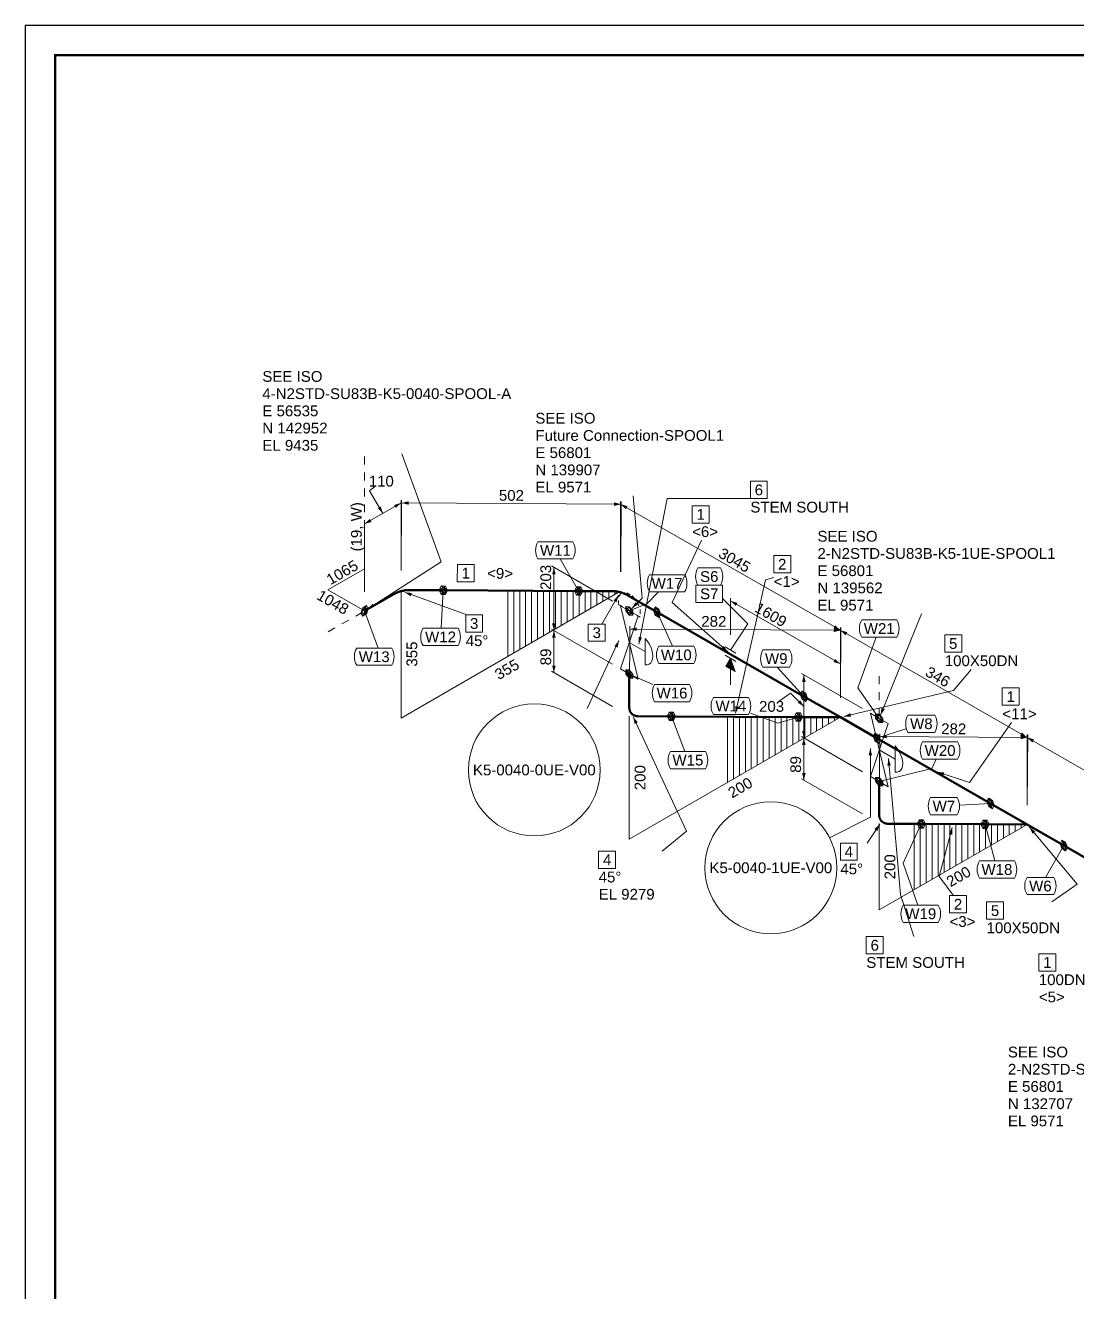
# Model space of a CAD drawing. Header units: metres. Extents: x 6 to 600, y 9 to 429.
# Drawn here: x 6.2 to 231.2, y 158.3 to 429.1 of the extents above; entities that cross this region are included whole.
import ezdxf
from ezdxf.enums import TextEntityAlignment as Align

# ---------------------------------------------------------------- set-up
doc = ezdxf.new("R2010")
doc.units = ezdxf.units.M
doc.header["$MEASUREMENT"] = 0
for name, color, linetype, lineweight in [('CONTINUATION', 7, 'Continuous', 0), ('DIM', 7, 'Continuous', 0), ('INSTRUMENT', 3, 'Continuous', 20), ('JONTNO', 2, 'Continuous', 0), ('LEADLINE', 2, 'Continuous', 0), ('MESSAGE', 2, 'Continuous', 0), ('Pipe', 1, 'Continuous', 50), ('PTNO', 2, 'Continuous', 0), ('SKEW_HATCH', 7, 'Continuous', 20), ('SYMBOL', 7, 'Continuous', 0)]:
    doc.layers.add(name, color=color, linetype=linetype, lineweight=lineweight)
doc.styles.add('Arial', font='')
doc.styles.get('Arial').set_extended_font_data('Arial')

msp = doc.modelspace()

# ---------------------------------------------------------------- linework, layer by layer
msp.add_lwpolyline([(6.22, 9.07), (600.22, 9.07), (600.22, 429.07), (6.22, 429.07)], close=True)
msp.add_lwpolyline([(12.57, 15.42, 0.508, 0.508, 0), (593.87, 15.42, 0.508, 0.508, 0), (593.87, 422.72, 0.508, 0.508, 0), (12.57, 422.72, 0.508, 0.508, 0)], format="xyseb", close=True)
at = {"layer": 'CONTINUATION'}
for points in [[(132.99, 306.85), (133.42, 307.59)], [(132.99, 305.31), (132.99, 306.16)], [(133.57, 307.85), (134.42, 307.83)], [(134.78, 307.82), (135.52, 307.4)], [(135.92, 307.16), (136.48, 306.52)], [(76.84, 302.84), (78.31, 303.69)], [(133.87, 304.81), (133.13, 305.23)], [(135.34, 303.96), (134.6, 304.38)], [(136.2, 303.46), (135.47, 303.88)], [(135.94, 303.61), (135.64, 303.78)], [(137.04, 305.88), (137.08, 305.83)], [(137.08, 305.83), (137.36, 305.03)], [(137.65, 304.23), (137.68, 304.15)], [(137.68, 304.15), (137.68, 303.3)], [(73.89, 301.15), (75.36, 302)], [(137.68, 302.61), (136.94, 303.03)], [(70.94, 299.46), (72.41, 300.3)], [(188.75, 289.99), (188.75, 288.29)], [(188.75, 286.59), (188.75, 284.89)], [(188.75, 283.19), (188.75, 281.49)]]:
    msp.add_lwpolyline(points, dxfattribs=at)
at = {"layer": 'DIM'}
for p, q in [((86.55, 327.01), (78.74, 322.54)), ((86.55, 312.57), (86.55, 327.61)), ((86.57, 312.57), (86.66, 327.61)), ((133.59, 326.75), (86.66, 327.01)), ((133.48, 312.31), (133.48, 327.35)), ((180.45, 299.81), (133.48, 326.75)), ((133.5, 312.31), (133.59, 327.35)), ((78.74, 308.09), (78.74, 323.14)), ((131.73, 306.04), (118.7, 313.56)), ((119.22, 313.26), (119.22, 299.76)), ((156.97, 298.84), (156.97, 306.68)), ((180.45, 292.61), (156.97, 306.08)), ((135.35, 285.62), (135.44, 300.66)), ((131.73, 292.54), (118.7, 300.06)), ((131.73, 292.54), (118.7, 300.06)), ((119.22, 299.76), (119.22, 290.76)), ((180.56, 299.81), (135.43, 300.06)), ((180.45, 285.37), (180.45, 300.41)), ((180.45, 285.37), (180.45, 300.41)), ((220.38, 276.91), (180.45, 299.81)), ((180.48, 285.37), (180.56, 300.41)), ((180.45, 285.37), (180.45, 293.21)), ((131.73, 283.54), (118.7, 291.06)), ((185.15, 283.06), (172.13, 290.59)), ((172.65, 290.29), (172.65, 276.79)), ((185.15, 269.56), (172.13, 277.09)), ((185.15, 269.56), (172.13, 277.09)), ((172.65, 276.79), (172.65, 267.79)), ((188.78, 262.64), (188.86, 277.69)), ((220.48, 276.91), (188.86, 277.09)), ((220.38, 262.47), (220.38, 277.51)), ((220.38, 262.47), (220.38, 277.51)), ((301.8, 230.21), (220.38, 276.91)), ((220.4, 262.47), (220.49, 277.51)), ((185.15, 260.56), (172.13, 268.09))]:
    msp.add_line(p, q, dxfattribs=at)
for points in [[(70.92, 308.43), (78.74, 312.92)], [(78.74, 303.94), (70.92, 308.43)]]:
    msp.add_lwpolyline(points, dxfattribs=at)
for points in [[(86.55, 327.01), (85.44, 325.94), (85.06, 326.59)], [(86.66, 327.01), (88.16, 327.38), (88.15, 326.63)], [(133.59, 326.75), (132.08, 326.38), (132.09, 327.13)], [(133.48, 326.75), (134.97, 326.33), (134.6, 325.68)], [(78.74, 322.54), (79.86, 323.61), (80.23, 322.96)], [(119.22, 313.26), (119.59, 311.76), (118.84, 311.76)], [(156.97, 306.08), (158.45, 305.66), (158.08, 305.01)], [(119.22, 299.76), (118.84, 301.26), (119.59, 301.26)], [(180.45, 299.81), (178.96, 300.23), (179.34, 300.88)], [(119.22, 299.76), (119.59, 298.26), (118.84, 298.26)], [(135.43, 300.06), (136.93, 300.43), (136.93, 299.68)], [(180.56, 299.81), (179.05, 299.44), (179.06, 300.19)], [(180.45, 299.81), (181.94, 299.39), (181.57, 298.74)], [(180.45, 292.61), (178.96, 293.03), (179.34, 293.68)], [(119.22, 290.76), (118.84, 292.26), (119.59, 292.26)], [(172.65, 290.29), (173.02, 288.79), (172.27, 288.79)], [(172.65, 276.79), (172.27, 278.29), (173.02, 278.29)], [(172.65, 276.79), (173.02, 275.29), (172.27, 275.29)], [(188.86, 277.09), (190.36, 277.45), (190.36, 276.7)], [(220.38, 276.91), (218.89, 277.33), (219.26, 277.98)], [(220.48, 276.91), (218.98, 276.54), (218.99, 277.29)], [(220.38, 276.91), (221.87, 276.49), (221.49, 275.84)], [(172.65, 267.79), (172.27, 269.29), (173.02, 269.29)]]:
    msp.add_solid(points, dxfattribs=at)
at = {"layer": 'INSTRUMENT'}
for points in [[(137.24, 289.36), (133.44, 305.05)], [(133.44, 305.05), (135.33, 303.96)], [(135.33, 303.96), (137.24, 302.86)], [(137.24, 302.86), (133.44, 291.55)], [(138.72, 298.07), (139.17, 297.53)], [(138.72, 298.07), (138.72, 292.44)], [(135.31, 297.22), (138.72, 295.25)], [(139.17, 297.53), (139.58, 296.92)], [(139.58, 296.92), (139.91, 296.27)], [(139.91, 296.27), (140.16, 295.58)], [(140.16, 295.58), (140.3, 294.94)], [(139.58, 292.59), (139.17, 292.45)], [(139.91, 292.86), (139.58, 292.59)], [(140.16, 293.25), (139.91, 292.86)], [(140.3, 293.74), (140.16, 293.25)], [(140.3, 294.94), (140.36, 294.31)], [(140.36, 294.31), (140.3, 293.74)], [(133.44, 291.55), (137.24, 289.36)], [(139.17, 292.45), (138.72, 292.44)], [(190.66, 266.38), (186.86, 282.08)], [(186.86, 282.08), (188.75, 280.99)], [(190.66, 279.88), (186.86, 268.58)], [(188.75, 280.99), (190.66, 279.88)], [(188.73, 274.25), (192.14, 272.28)], [(192.14, 275.09), (192.59, 274.55)], [(192.14, 275.09), (192.14, 269.47)], [(192.59, 274.55), (193, 273.94)], [(193, 273.94), (193.33, 273.29)], [(193.33, 273.29), (193.59, 272.6)], [(193.59, 272.6), (193.72, 271.96)], [(193.72, 271.96), (193.78, 271.33)], [(193.78, 271.33), (193.72, 270.76)], [(186.86, 268.58), (190.66, 266.38)], [(192.59, 269.48), (192.14, 269.47)], [(193, 269.61), (192.59, 269.48)], [(193.33, 269.88), (193, 269.61)], [(193.59, 270.28), (193.33, 269.88)], [(193.72, 270.76), (193.59, 270.28)]]:
    msp.add_lwpolyline(points, dxfattribs=at)
at = {"layer": 'JONTNO'}
for p, q in [((115.79, 318.73), (123.28, 318.73)), ((115.79, 315.05), (123.28, 315.05)), ((139.68, 311.67), (147.17, 311.67)), ((150, 313.13), (154.83, 313.13)), ((150, 309.45), (154.83, 309.45)), ((139.68, 307.99), (147.17, 307.99)), ((185.01, 302.02), (192.51, 302.02)), ((91.23, 300.23), (98.72, 300.23)), ((185.01, 298.34), (192.51, 298.34)), ((77.05, 296), (84.55, 296)), ((91.23, 296.55), (98.72, 296.55)), ((141.63, 296.39), (149.12, 296.39)), ((163.89, 295.6), (169.61, 295.6)), ((141.63, 292.71), (149.12, 292.71)), ((77.05, 292.32), (84.55, 292.32)), ((163.89, 291.92), (169.61, 291.92)), ((140.72, 288.23), (148.22, 288.23)), ((140.72, 284.55), (148.22, 284.55)), ((153.3, 285.47), (160.8, 285.47)), ((153.3, 281.79), (160.8, 281.79)), ((194.9, 281.68), (200.61, 281.68)), ((194.9, 278), (200.61, 278)), ((144.12, 273.9), (151.61, 273.9)), ((198.02, 275.95), (205.51, 275.95)), ((198.02, 272.27), (205.51, 272.27)), ((144.12, 270.22), (151.61, 270.22)), ((199.72, 264.07), (205.44, 264.07)), ((199.72, 260.39), (205.44, 260.39)), ((210.17, 250.53), (217.66, 250.53)), ((210.17, 246.85), (217.66, 246.85)), ((220.36, 247), (226.07, 247)), ((193.89, 241.07), (201.39, 241.07)), ((220.36, 243.32), (226.07, 243.32)), ((193.89, 237.39), (201.39, 237.39))]:
    msp.add_line(p, q, dxfattribs=at)
msp.add_lwpolyline([(149.54, 305.77), (149.54, 309.45), (155.29, 309.45), (155.29, 305.77)], close=True, dxfattribs=at)
for centre, start, end in [((118.98, 316.89), 150, 210), ((120.09, 316.89), 330, 30), ((142.86, 309.83), 150, 210), ((143.98, 309.83), 330, 30), ((153.19, 311.29), 150, 210), ((151.64, 311.29), 330, 30), ((188.2, 300.18), 150, 210), ((189.32, 300.18), 330, 30), ((94.42, 298.39), 150, 210), ((95.54, 298.39), 330, 30), ((80.24, 294.16), 150, 210), ((81.36, 294.16), 330, 30), ((144.82, 294.55), 150, 210), ((145.94, 294.55), 330, 30), ((167.08, 293.76), 150, 210), ((166.42, 293.76), 330, 30), ((143.91, 286.39), 150, 210), ((145.03, 286.39), 330, 30), ((156.49, 283.63), 150, 210), ((157.61, 283.63), 330, 30), ((198.09, 279.84), 150, 210), ((197.43, 279.84), 330, 30), ((147.3, 272.06), 150, 210), ((148.42, 272.06), 330, 30), ((201.21, 274.11), 150, 210), ((202.33, 274.11), 330, 30), ((202.91, 262.23), 150, 210), ((202.25, 262.23), 330, 30), ((213.36, 248.69), 150, 210), ((214.48, 248.69), 330, 30), ((223.54, 245.16), 150, 210), ((222.89, 245.16), 330, 30), ((197.08, 239.23), 150, 210), ((198.2, 239.23), 330, 30)]:
    msp.add_arc(centre, 3.68, start, end, dxfattribs=at)
at = {"layer": 'LEADLINE'}
for p, q in [((86.71, 337.49), (95.1, 314.43)), ((80.94, 330.52), (79.8, 329.57)), ((79.8, 329.57), (82.65, 324.77)), ((136.13, 328.56), (138.05, 306.68)), ((143.43, 327.96), (137.38, 296.85)), ((161.21, 327.96), (143.43, 327.96)), ((150.73, 319.04), (144.53, 305.75)), ((95.1, 314.43), (79.38, 304.34)), ((120.58, 315.05), (124.49, 308.21)), ((164.46, 310.62), (158.05, 282.07)), ((166.21, 311.09), (164.46, 310.62)), ((100.58, 303.1), (87.32, 307.93)), ((95.08, 300.23), (95.56, 308.37)), ((129.45, 301.13), (133.04, 307.28)), ((138.05, 306.68), (135.86, 304.49)), ((141.58, 307.99), (139.05, 305.45)), ((155.29, 306.58), (160.69, 301.17)), ((81.64, 296), (78.75, 303.94)), ((139.05, 305.45), (135.33, 303.95)), ((144.55, 296.39), (141.28, 303.67)), ((144.53, 305.75), (156.41, 295.18)), ((197.79, 303.34), (189.03, 281.68)), ((160.69, 301.17), (156.97, 295.58)), ((188.09, 298.34), (184.16, 287.54)), ((126.35, 283.11), (133.12, 297.62)), ((140.34, 288.23), (135.33, 290.45)), ((166.97, 291.92), (172.65, 285.69)), ((208.42, 291.46), (204.62, 286.93)), ((184.16, 287.54), (188.76, 280.98)), ((167.39, 284.69), (169.8, 286.38)), ((169.8, 286.38), (172.65, 283.54)), ((204.62, 286.93), (181.18, 281.38)), ((161.26, 282.1), (167.08, 279.98)), ((147.58, 256.85), (136.17, 281.31)), ((147.17, 273.9), (144.33, 281.42)), ((167.08, 279.98), (171.46, 281.26)), ((217.05, 280.12), (208.09, 267.31)), ((194.44, 278.76), (188.25, 276.73)), ((186.86, 259.9), (186.86, 274.58)), ((193.27, 243.34), (190.73, 272.39)), ((200.91, 272.27), (199.98, 270.27)), ((199.98, 270.27), (188.76, 267.48)), ((208.09, 267.31), (201.13, 269.53)), ((205.9, 262.41), (212.57, 262.78)), ((178.16, 255.46), (186.86, 259.9)), ((186.21, 254.33), (188.87, 258.38)), ((193.84, 250.05), (197.75, 258.43)), ((201.55, 247.16), (204.37, 257.67)), ((213.44, 250.53), (211.38, 258.36)), ((231.05, 245.59), (220.86, 257.73)), ((142.39, 252.6), (147.58, 256.85)), ((224.27, 247), (228.19, 253.83)), ((196.99, 241.07), (193.84, 250.05)), ((204.65, 243.1), (201.55, 247.16)), ((225.63, 241.75), (231.05, 245.59)), ((196.19, 234.34), (193.27, 243.34))]:
    msp.add_line(p, q, dxfattribs=at)
for points in [[(82.65, 324.77), (81.56, 325.87), (82.21, 326.26)], [(87.32, 307.93), (88.85, 307.77), (88.6, 307.06)], [(133.04, 307.28), (132.61, 305.79), (131.96, 306.17)], [(79.38, 304.34), (80.44, 305.47), (80.84, 304.84)], [(135.86, 304.49), (136.65, 305.82), (137.18, 305.29)], [(137.38, 296.85), (137.3, 298.39), (138.04, 298.25)], [(133.12, 297.62), (132.83, 296.11), (132.15, 296.42)], [(156.41, 295.18), (155.04, 295.89), (155.54, 296.45)], [(172.65, 283.54), (171.32, 284.33), (171.85, 284.86)], [(158.05, 282.07), (158.02, 283.61), (158.75, 283.45)], [(181.18, 281.38), (182.56, 282.09), (182.73, 281.36)], [(189.03, 281.68), (189.25, 283.21), (189.94, 282.93)], [(136.17, 281.31), (137.15, 280.1), (136.47, 279.79)], [(186.86, 274.58), (187.24, 273.08), (186.49, 273.08)], [(190.73, 272.39), (191.23, 270.92), (190.49, 270.86)], [(201.13, 269.53), (202.67, 269.43), (202.45, 268.72)], [(188.87, 258.38), (188.36, 256.92), (187.73, 257.33)], [(204.37, 257.67), (204.35, 256.13), (203.62, 256.32)], [(220.86, 257.73), (222.11, 256.82), (221.54, 256.34)]]:
    msp.add_solid(points, dxfattribs=at)
at = {"layer": 'MESSAGE'}
for centre in [(115.03, 269.96), (165.59, 249.06)]:
    msp.add_circle(centre, 14.1, dxfattribs=at)
at = {"layer": 'Pipe'}
for points in [[(78.74, 303.94), (84.99, 307.52)], [(88.35, 308.4), (88.24, 308.4), (88.12, 308.4), (88.01, 308.4), (87.9, 308.39), (87.78, 308.38), (87.67, 308.37), (87.56, 308.36), (87.45, 308.35), (87.33, 308.33), (87.22, 308.31), (87.11, 308.29), (87, 308.27), (86.89, 308.25), (86.78, 308.22), (86.67, 308.2), (86.56, 308.17), (86.45, 308.14), (86.34, 308.11), (86.23, 308.07), (86.12, 308.03), (86.02, 308), (85.91, 307.96), (85.81, 307.92), (85.7, 307.87), (85.6, 307.83), (85.49, 307.78), (85.39, 307.73), (85.29, 307.68), (85.19, 307.63), (85.09, 307.57), (84.99, 307.52)], [(95.55, 308.36), (88.35, 308.4)], [(124.48, 308.2), (95.55, 308.36)], [(124.48, 308.2), (131.68, 308.16)], [(135.04, 307.25), (134.94, 307.31), (134.84, 307.36), (134.74, 307.42), (134.64, 307.47), (134.54, 307.52), (134.44, 307.56), (134.33, 307.61), (134.23, 307.65), (134.12, 307.69), (134.01, 307.73), (133.91, 307.77), (133.8, 307.81), (133.69, 307.85), (133.58, 307.88), (133.47, 307.91), (133.36, 307.94), (133.25, 307.97), (133.14, 307.99), (133.03, 308.02), (132.92, 308.04), (132.81, 308.06), (132.7, 308.08), (132.59, 308.09), (132.47, 308.11), (132.36, 308.12), (132.25, 308.13), (132.13, 308.14), (132.02, 308.15), (131.91, 308.15), (131.79, 308.16), (131.68, 308.16)], [(141.29, 303.67), (135.04, 307.25)], [(172.65, 285.69), (141.29, 303.67)], [(135.33, 290.46), (135.33, 283.26)], [(180.45, 281.21), (172.65, 285.69)], [(135.33, 283.26), (135.33, 283.17), (135.34, 283.08), (135.35, 282.99), (135.36, 282.9), (135.39, 282.81), (135.41, 282.72), (135.44, 282.64), (135.47, 282.55), (135.51, 282.47), (135.55, 282.39), (135.6, 282.31), (135.65, 282.23), (135.7, 282.16), (135.76, 282.09), (135.82, 282.02), (135.89, 281.95), (135.95, 281.89), (136.03, 281.83), (136.1, 281.78), (136.18, 281.73), (136.25, 281.68), (136.33, 281.64), (136.42, 281.6), (136.5, 281.57), (136.59, 281.54), (136.68, 281.51), (136.77, 281.49), (136.86, 281.47), (136.95, 281.46), (137.04, 281.45), (137.13, 281.45)], [(144.33, 281.41), (137.13, 281.45)], [(144.33, 281.41), (171.45, 281.26)], [(180.45, 281.21), (171.45, 281.26)], [(180.45, 281.21), (188.26, 276.73)], [(212.57, 262.79), (188.26, 276.73)], [(188.75, 267.49), (188.75, 260.29)], [(220.38, 258.31), (212.57, 262.79)], [(188.75, 260.29), (188.76, 260.19), (188.76, 260.1), (188.77, 260.01), (188.79, 259.92), (188.81, 259.83), (188.84, 259.75), (188.87, 259.66), (188.9, 259.57), (188.94, 259.49), (188.98, 259.41), (189.03, 259.33), (189.08, 259.25), (189.13, 259.18), (189.19, 259.11), (189.25, 259.04), (189.31, 258.98), (189.38, 258.92), (189.45, 258.86), (189.52, 258.8), (189.6, 258.75), (189.68, 258.71), (189.76, 258.66), (189.84, 258.62), (189.93, 258.59), (190.01, 258.56), (190.1, 258.54), (190.19, 258.51), (190.28, 258.5), (190.37, 258.49), (190.46, 258.48), (190.55, 258.48)], [(197.75, 258.43), (190.55, 258.48)], [(197.75, 258.43), (211.38, 258.36)], [(220.38, 258.31), (211.38, 258.36)], [(220.38, 258.31), (228.19, 253.83)], [(278.45, 225), (228.19, 253.83)]]:
    msp.add_lwpolyline(points, dxfattribs=at)
at = {"layer": 'PTNO'}
for points in [[(161.21, 327.96), (161.21, 331.64), (164.83, 331.64), (164.83, 327.96)], [(148.77, 322.72), (148.77, 326.4), (152.39, 326.4), (152.39, 322.72)], [(166.21, 312.08), (166.21, 315.76), (169.83, 315.76), (169.83, 312.08)], [(98.56, 310.19), (98.58, 313.87), (102.2, 313.85), (102.18, 310.17)], [(100.36, 299.42), (100.36, 303.1), (103.98, 303.1), (103.98, 299.42)], [(126.56, 297.45), (126.56, 301.13), (130.18, 301.13), (130.18, 297.45)], [(202.77, 295.14), (202.77, 298.82), (206.39, 298.82), (206.39, 295.14)], [(215.07, 283.8), (215.07, 287.48), (218.68, 287.48), (218.68, 283.8)], [(128.78, 248.92), (128.78, 252.6), (132.4, 252.6), (132.4, 248.92)], [(180.45, 250.65), (180.45, 254.33), (184.07, 254.33), (184.07, 250.65)], [(203.79, 239.42), (203.79, 243.1), (207.4, 243.1), (207.4, 239.42)], [(211.7, 238.07), (211.7, 241.75), (215.31, 241.75), (215.31, 238.07)], [(185.99, 230.66), (185.99, 234.34), (189.61, 234.34), (189.61, 230.66)], [(222.87, 226.98), (222.87, 230.66), (226.48, 230.66), (226.48, 226.98)]]:
    msp.add_lwpolyline(points, close=True, dxfattribs=at)
at = {"layer": 'SKEW_HATCH'}
for p, q in [((86.55, 308.41), (86.55, 281.06)), ((86.55, 281.06), (133.48, 308.15)), ((109.37, 308.29), (109.37, 294.23)), ((110.64, 308.28), (110.64, 294.96)), ((111.9, 308.27), (111.9, 295.69)), ((113.17, 308.26), (113.17, 296.43)), ((114.44, 308.26), (114.44, 297.16)), ((115.71, 308.25), (115.71, 297.89)), ((116.98, 308.24), (116.98, 298.62)), ((118.25, 308.24), (118.25, 299.36)), ((119.52, 308.23), (119.52, 300.09)), ((120.79, 308.22), (120.79, 300.82)), ((122.06, 308.21), (122.06, 301.56)), ((123.33, 308.21), (123.33, 302.29)), ((124.6, 308.2), (124.6, 303.02)), ((125.87, 308.19), (125.87, 303.75)), ((127.13, 308.19), (127.13, 304.49)), ((128.4, 308.18), (128.4, 305.22)), ((129.67, 308.17), (129.67, 305.95)), ((130.94, 308.16), (130.94, 306.68)), ((132.21, 308.16), (132.21, 307.42)), ((135.33, 281.46), (135.33, 255.16)), ((135.33, 255.16), (180.45, 281.21)), ((156.34, 281.34), (156.34, 267.29)), ((157.61, 281.34), (157.61, 268.02)), ((158.88, 281.33), (158.88, 268.75)), ((160.15, 281.32), (160.15, 269.48)), ((161.41, 281.32), (161.41, 270.22)), ((162.68, 281.31), (162.68, 270.95)), ((163.95, 281.3), (163.95, 271.68)), ((165.22, 281.29), (165.22, 272.41)), ((166.49, 281.29), (166.49, 273.15)), ((167.76, 281.28), (167.76, 273.88)), ((169.03, 281.27), (169.03, 274.61)), ((170.3, 281.27), (170.3, 275.35)), ((171.57, 281.26), (171.57, 276.08)), ((172.84, 281.25), (172.84, 276.81)), ((174.11, 281.24), (174.11, 277.54)), ((175.38, 281.24), (175.38, 278.28)), ((176.64, 281.23), (176.64, 279.01)), ((177.91, 281.22), (177.91, 279.74)), ((179.18, 281.22), (179.18, 280.48)), ((188.75, 258.49), (188.75, 240.05)), ((188.75, 240.05), (220.38, 258.31)), ((196.26, 258.44), (196.26, 244.39)), ((197.53, 258.44), (197.53, 245.12)), ((198.8, 258.43), (198.8, 245.85)), ((200.07, 258.42), (200.07, 246.58)), ((201.34, 258.41), (201.34, 247.32)), ((202.61, 258.41), (202.61, 248.05)), ((203.88, 258.4), (203.88, 248.78)), ((205.15, 258.39), (205.15, 249.51)), ((206.42, 258.39), (206.42, 250.25)), ((207.69, 258.38), (207.69, 250.98)), ((208.96, 258.37), (208.96, 251.71)), ((210.22, 258.36), (210.22, 252.45)), ((211.49, 258.36), (211.49, 253.18)), ((212.76, 258.35), (212.76, 253.91)), ((214.03, 258.34), (214.03, 254.64)), ((215.3, 258.34), (215.3, 255.38)), ((216.57, 258.33), (216.57, 256.11)), ((217.84, 258.32), (217.84, 256.84)), ((219.11, 258.31), (219.11, 257.57))]:
    msp.add_line(p, q, dxfattribs=at)
at = {"layer": 'SYMBOL'}
for points in [[(78.74, 336.92), (78.74, 335.22)], [(78.74, 333.52), (78.74, 331.82)], [(78.74, 330.12), (78.74, 328.42)], [(78.74, 326.72), (78.74, 325.02)], [(78.74, 323.32), (78.74, 321.62)], [(78.74, 319.92), (78.74, 318.22)], [(78.74, 316.52), (78.74, 314.82)], [(78.74, 313.12), (78.74, 311.42)], [(78.74, 309.72), (78.74, 308.02)], [(94.66, 308.37), (95.11, 309.27)], [(94.66, 308.37), (96.02, 309.26)], [(96.02, 309.26), (95.1, 307.48)], [(95.11, 309.27), (96.02, 309.26)], [(96.45, 308.36), (95.11, 309.27)], [(95.11, 309.27), (96.01, 308.36)], [(96.02, 309.26), (96.45, 308.36)], [(123.59, 308.21), (124.04, 309.1)], [(123.59, 308.21), (124.95, 309.1)], [(124.95, 309.1), (124.03, 307.31)], [(124.04, 309.1), (124.95, 309.1)], [(125.38, 308.2), (124.04, 309.1)], [(124.04, 309.1), (124.94, 308.2)], [(124.95, 309.1), (125.38, 308.2)], [(95.1, 307.48), (94.66, 308.37)], [(96.01, 307.47), (94.66, 308.37)], [(95.1, 307.48), (96.45, 308.36)], [(96.01, 307.47), (95.1, 307.48)], [(96.01, 308.36), (96.01, 307.47)], [(96.45, 308.36), (96.01, 307.47)], [(124.03, 307.31), (123.59, 308.21)], [(124.94, 307.31), (123.59, 308.21)], [(124.03, 307.31), (125.38, 308.2)], [(124.94, 307.31), (124.03, 307.31)], [(124.94, 308.2), (124.94, 307.31)], [(125.38, 308.2), (124.94, 307.31)], [(77.97, 303.49), (79.14, 305.07)], [(77.97, 303.49), (78.35, 304.61)], [(78.35, 302.82), (77.97, 303.49)], [(79.14, 303.28), (77.97, 303.49)], [(78.35, 304.61), (79.14, 305.07)], [(79.14, 305.07), (78.35, 302.82)], [(79.53, 304.38), (78.35, 304.61)], [(78.35, 304.61), (79.14, 304.17)], [(78.35, 302.82), (79.53, 304.38)], [(79.14, 305.07), (79.53, 304.38)], [(79.53, 304.38), (79.14, 303.28)], [(79.14, 304.17), (79.14, 303.28)], [(134.56, 303.95), (134.56, 304.86)], [(134.56, 304.86), (135.33, 304.85)], [(136.11, 303.05), (134.56, 304.86)], [(134.56, 304.86), (135.33, 303.06)], [(134.56, 303.95), (135.33, 304.85)], [(135.33, 303.5), (134.56, 303.95)], [(135.33, 303.06), (134.56, 303.95)], [(135.33, 304.85), (136.11, 303.96)], [(135.33, 304.85), (136.11, 303.05)], [(135.33, 303.06), (136.11, 303.96)], [(136.11, 303.96), (135.33, 303.5)], [(136.11, 303.96), (136.11, 303.05)], [(140.51, 304.12), (140.89, 304.79)], [(141.68, 304.34), (140.51, 304.12)], [(140.89, 303), (140.51, 304.12)], [(140.51, 304.12), (141.68, 302.55)], [(140.89, 303.9), (140.89, 304.79)], [(140.89, 304.79), (141.68, 304.34)], [(140.89, 304.79), (142.06, 303.23)], [(140.89, 303), (141.68, 304.34)], [(141.68, 302.55), (140.89, 303.9)], [(141.68, 304.34), (142.06, 303.23)], [(79.14, 303.28), (78.35, 302.82)], [(136.11, 303.05), (135.33, 303.06)], [(142.06, 303.23), (140.89, 303)], [(141.68, 302.55), (140.89, 303)], [(142.06, 303.23), (141.68, 302.55)], [(158.14, 294.9), (155.8, 296.25)], [(158.14, 293.11), (155.8, 294.46)], [(155.99, 292.09), (156.97, 293.78)], [(156.97, 293.78), (156.09, 292.03)], [(156.97, 293.78), (156.19, 291.98)], [(156.97, 293.78), (156.28, 291.92)], [(156.97, 293.78), (156.38, 291.86)], [(156.97, 293.78), (156.48, 291.81)], [(156.97, 293.78), (156.58, 291.75)], [(156.97, 293.78), (156.67, 291.7)], [(156.97, 293.78), (156.77, 291.64)], [(156.97, 293.78), (156.87, 291.58)], [(156.97, 293.78), (157.93, 290.97)], [(156.97, 293.78), (156.97, 288.15)], [(156.97, 293.78), (157.83, 291.03)], [(156.97, 293.78), (157.74, 291.09)], [(156.97, 293.78), (157.64, 291.14)], [(156.97, 293.78), (157.54, 291.2)], [(156.97, 293.78), (157.44, 291.25)], [(156.97, 293.78), (157.35, 291.31)], [(156.97, 293.78), (157.25, 291.37)], [(156.97, 293.78), (157.15, 291.42)], [(156.97, 293.78), (157.05, 291.48)], [(134.56, 290.45), (134.56, 291.36)], [(134.56, 291.36), (135.33, 291.35)], [(136.11, 289.55), (134.56, 291.36)], [(134.56, 291.36), (135.33, 289.56)], [(134.56, 290.45), (135.33, 291.35)], [(135.33, 290), (134.56, 290.45)], [(135.33, 289.56), (134.56, 290.45)], [(135.33, 291.35), (136.11, 290.46)], [(135.33, 291.35), (136.11, 289.55)], [(135.33, 289.56), (136.11, 290.46)], [(136.11, 290.46), (135.33, 290)], [(136.11, 290.46), (136.11, 289.55)], [(157.93, 290.97), (155.99, 292.09)], [(136.11, 289.55), (135.33, 289.56)], [(171.87, 286.13), (172.25, 286.81)], [(171.87, 286.13), (173.05, 286.36)], [(172.25, 285.02), (171.87, 286.13)], [(173.05, 284.57), (171.87, 286.13)], [(172.25, 286.81), (173.05, 286.36)], [(173.43, 285.24), (172.25, 286.81)], [(172.25, 286.81), (173.05, 285.46)], [(173.05, 286.36), (172.25, 285.02)], [(172.25, 285.02), (173.43, 285.24)], [(173.05, 284.57), (172.25, 285.02)], [(173.05, 286.36), (173.43, 285.24)], [(173.05, 285.46), (173.05, 284.57)], [(173.43, 285.24), (173.05, 284.57)], [(143.44, 281.42), (143.88, 282.31)], [(143.44, 281.42), (144.79, 282.31)], [(144.79, 282.31), (143.87, 280.53)], [(143.88, 282.31), (144.79, 282.31)], [(145.23, 281.41), (143.88, 282.31)], [(143.88, 282.31), (144.79, 281.41)], [(144.79, 282.31), (145.23, 281.41)], [(170.56, 281.26), (171.01, 282.16)], [(170.56, 281.26), (171.92, 282.16)], [(171.92, 282.16), (171, 280.37)], [(171.01, 282.16), (171.92, 282.16)], [(172.35, 281.25), (171.01, 282.16)], [(171.01, 282.16), (171.91, 281.26)], [(171.92, 282.16), (172.35, 281.25)], [(187.98, 280.97), (187.98, 281.88)], [(187.98, 281.88), (188.75, 281.87)], [(189.53, 280.07), (187.98, 281.88)], [(187.98, 281.88), (188.75, 280.09)], [(187.98, 280.97), (188.75, 281.87)], [(188.75, 281.87), (189.53, 280.99)], [(188.75, 281.87), (189.53, 280.07)], [(143.87, 280.53), (143.44, 281.42)], [(144.78, 280.52), (143.44, 281.42)], [(143.87, 280.53), (145.23, 281.41)], [(144.78, 280.52), (143.87, 280.53)], [(144.79, 281.41), (144.78, 280.52)], [(145.23, 281.41), (144.78, 280.52)], [(171, 280.37), (170.56, 281.26)], [(171.91, 280.37), (170.56, 281.26)], [(171, 280.37), (172.35, 281.25)], [(171.91, 280.37), (171, 280.37)], [(171.91, 281.26), (171.91, 280.37)], [(172.35, 281.25), (171.91, 280.37)], [(188.75, 280.52), (187.98, 280.97)], [(188.75, 280.09), (187.98, 280.97)], [(188.75, 280.09), (189.53, 280.99)], [(189.53, 280.99), (188.75, 280.52)], [(189.53, 280.07), (188.75, 280.09)], [(189.53, 280.99), (189.53, 280.07)], [(187.48, 277.18), (187.86, 277.85)], [(188.65, 277.39), (187.48, 277.18)], [(187.86, 276.06), (187.48, 277.18)], [(187.48, 277.18), (188.65, 275.61)], [(187.86, 276.96), (187.86, 277.85)], [(187.86, 277.85), (188.65, 277.39)], [(187.86, 277.85), (189.03, 276.29)], [(187.86, 276.06), (188.65, 277.39)], [(188.65, 275.61), (187.86, 276.96)], [(189.03, 276.29), (187.86, 276.06)], [(188.65, 277.39), (189.03, 276.29)], [(189.03, 276.29), (188.65, 275.61)], [(188.65, 275.61), (187.86, 276.06)], [(187.98, 267.47), (187.98, 268.38)], [(187.98, 268.38), (188.75, 268.37)], [(189.53, 266.57), (187.98, 268.38)], [(187.98, 268.38), (188.75, 266.59)], [(187.98, 267.47), (188.75, 268.37)], [(188.75, 268.37), (189.53, 267.49)], [(188.75, 268.37), (189.53, 266.57)], [(188.75, 267.02), (187.98, 267.47)], [(188.75, 266.59), (187.98, 267.47)], [(188.75, 266.59), (189.53, 267.49)], [(189.53, 267.49), (188.75, 267.02)], [(189.53, 266.57), (188.75, 266.59)], [(189.53, 267.49), (189.53, 266.57)], [(211.79, 263.23), (212.17, 263.9)], [(212.96, 263.45), (211.79, 263.23)], [(212.17, 262.11), (211.79, 263.23)], [(211.79, 263.23), (212.96, 261.66)], [(212.17, 263.01), (212.17, 263.9)], [(212.17, 263.9), (212.96, 263.45)], [(212.17, 263.9), (213.34, 262.34)], [(212.17, 262.11), (212.96, 263.45)], [(212.96, 261.66), (212.17, 263.01)], [(212.96, 263.45), (213.34, 262.34)], [(213.34, 262.34), (212.17, 262.11)], [(212.96, 261.66), (212.17, 262.11)], [(213.34, 262.34), (212.96, 261.66)], [(196.85, 258.44), (197.3, 259.33)], [(198.21, 259.32), (196.85, 258.44)], [(197.29, 257.54), (196.85, 258.44)], [(196.85, 258.44), (198.2, 257.53)], [(197.29, 258.44), (197.3, 259.33)], [(197.29, 257.54), (198.21, 259.32)], [(198.2, 257.53), (197.29, 258.44)], [(198.64, 258.43), (197.29, 257.54)], [(198.2, 257.53), (197.29, 257.54)], [(197.3, 259.33), (198.21, 259.32)], [(197.3, 259.33), (198.64, 258.43)], [(198.64, 258.43), (198.2, 257.53)], [(198.21, 259.32), (198.64, 258.43)], [(210.49, 258.36), (210.93, 259.26)], [(210.49, 258.36), (211.84, 259.26)], [(210.92, 257.47), (210.49, 258.36)], [(211.83, 257.47), (210.49, 258.36)], [(211.84, 259.26), (210.92, 257.47)], [(210.92, 257.47), (212.28, 258.35)], [(211.83, 257.47), (210.92, 257.47)], [(210.93, 259.26), (211.84, 259.26)], [(212.28, 258.35), (210.93, 259.26)], [(210.93, 259.26), (211.84, 258.36)], [(211.84, 258.36), (211.83, 257.47)], [(212.28, 258.35), (211.83, 257.47)], [(211.84, 259.26), (212.28, 258.35)], [(227.41, 254.27), (227.79, 254.95)], [(227.79, 254.95), (228.59, 254.5)], [(228.97, 253.38), (227.79, 254.95)], [(227.79, 254.95), (228.59, 253.6)], [(227.41, 254.27), (228.59, 254.5)], [(227.79, 253.16), (227.41, 254.27)], [(228.59, 252.71), (227.41, 254.27)], [(228.59, 254.5), (227.79, 253.16)], [(227.79, 253.16), (228.97, 253.38)], [(228.59, 252.71), (227.79, 253.16)], [(228.59, 254.5), (228.97, 253.38)], [(228.59, 253.6), (228.59, 252.71)], [(228.97, 253.38), (228.59, 252.71)]]:
    msp.add_lwpolyline(points, dxfattribs=at)

# ---------------------------------------------------------------- texts
at = {"layer": 'DIM', "style": 'Arial'}
for s, p in [('110', (82.31, 331.67)), ('203', (165.75, 283.54))]:
    msp.add_text(s, height=2.3, dxfattribs=at).set_placement(p, align=Align.MIDDLE_CENTER)
for s, rotation, p in [('502', 359.6775, (110.13, 328.63)), ('(19, W)', 90, (76.99, 321.92)), ('3045', 330.1624, (157.84, 314.8)), ('1065', 29.8376, (73.96, 312.19)), ('203', 90, (117.47, 311.11)), ('1048', 330.1624, (71.96, 305.81)), ('1609', 330.1624, (165.59, 303.15)), ('282', 359.6774, (153.4, 301.71)), ('355', 90, (88.85, 294.73)), ('89', 90, (117.47, 294.11)), ('355', 30, (109.17, 291.46)), ('346', 330.1624, (201.29, 289.88)), ('282', 359.6774, (204.68, 278.75)), ('200', 90, (137.63, 268.31)), ('89', 90, (170.9, 271.14)), ('200', 30, (159.04, 266.19)), ('200', 90, (191.05, 249.27)), ('200', 30, (205.72, 247.19))]:
    msp.add_text(s, height=2.3, rotation=rotation, dxfattribs=at).set_placement(p, align=Align.MIDDLE_CENTER)
at = {"layer": 'JONTNO', "style": 'Arial'}
for s, p in [('W11', (119.54, 315.74)), ('W17', (143.42, 308.68)), ('W21', (188.76, 299.03)), ('W12', (94.98, 297.24)), ('W13', (80.8, 293.01)), ('W10', (145.38, 293.4)), ('W9', (166.75, 292.61)), ('W16', (144.47, 285.24)), ('W14', (157.05, 282.48)), ('W8', (197.76, 278.69)), ('W20', (201.77, 272.96)), ('W15', (147.86, 270.91)), ('W7', (202.58, 261.08)), ('W18', (213.92, 247.54)), ('W6', (223.21, 244.01)), ('W19', (197.64, 238.08))]:
    msp.add_text(s, height=2.3, dxfattribs=at).set_placement(p, align=Align.CENTER)
for s, p in [('S6', (150.46, 310.14)), ('S7', (150.46, 306.46))]:
    msp.add_text(s, height=2.3, dxfattribs=at).set_placement(p)
at = {"layer": 'MESSAGE', "style": 'Arial'}
for s, p in [('SEE ISO', (56.89, 352.9)), ('4-N2STD-SU83B-K5-0040-SPOOL-A', (56.89, 349.22)), ('E 56535', (56.89, 345.54)), ('N 142952', (56.89, 341.86)), ('SEE ISO', (115.25, 343.97)), ('Future Connection-SPOOL1', (115.25, 340.29)), ('EL 9435', (56.89, 338.18)), ('E 56801', (115.25, 336.61)), ('N 139907', (115.25, 332.93)), ('EL 9571', (115.25, 329.25)), ('SEE ISO', (175.55, 318.75)), ('2-N2STD-SU83B-K5-1UE-SPOOL1', (175.55, 315.07)), ('E 56801', (175.55, 311.39)), ('N 139562', (175.55, 307.71)), ('EL 9571', (175.55, 304.03)), ('SEE ISO', (216.26, 208.54)), ('2-N2STD-SU83B-K5-1TE-SPOOL1', (216.26, 204.86)), ('E 56801', (216.26, 201.18)), ('N 132707', (216.26, 197.5)), ('EL 9571', (216.26, 193.82))]:
    msp.add_text(s, height=2.3, dxfattribs=at).set_placement(p)
for s, p in [('K5-0040-0UE-V00', (115.03, 268.81)), ('K5-0040-1UE-V00', (165.59, 247.91))]:
    msp.add_text(s, height=2.3, dxfattribs=at).set_placement(p, align=Align.CENTER)
at = {"layer": 'PTNO', "style": 'Arial'}
for s, p in [('6', (162.13, 328.65)), ('1', (149.69, 323.41)), ('STEM SOUTH', (161.21, 324.97)), ('<6>', (148.77, 319.73)), ('2', (167.13, 312.77)), ('<1>', (166.21, 309.09)), ('3', (101.28, 300.11)), ('45%%d', (100.36, 296.43)), ('5', (203.69, 295.83)), ('100X50DN', (202.77, 292.15)), ('1', (215.99, 284.49)), ('<11>', (215.07, 280.81)), ('4', (129.7, 249.61)), ('4', (181.37, 251.34)), ('45%%d', (180.45, 247.66)), ('45%%d', (128.78, 245.93)), ('EL 9279', (128.78, 242.25)), ('2', (204.71, 240.11)), ('5', (212.62, 238.76)), ('<3>', (203.79, 236.43)), ('100X50DN', (211.7, 235.08)), ('6', (186.91, 231.35)), ('STEM SOUTH', (185.99, 227.67)), ('1', (223.79, 227.67)), ('100DN', (222.87, 223.99)), ('<5>', (222.87, 220.31))]:
    msp.add_text(s, height=2.3, dxfattribs=at).set_placement(p)
for s, p in [('1', (100.38, 312.02)), ('<9>', (107.71, 311.97))]:
    msp.add_text(s, height=2.3, rotation=359.6776, dxfattribs=at).set_placement(p, align=Align.MIDDLE_CENTER)
msp.add_text('3', height=2.3, dxfattribs=at).set_placement((128.37, 298.14), align=Align.CENTER)

doc.saveas('drawing.dxf')
